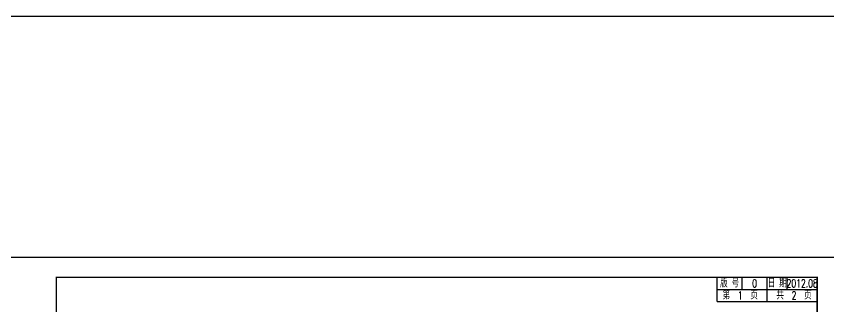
# Model space of a CAD drawing. Extents: x 4349 to 271026, y -15323 to -8945.
# Drawn here: x 4936.9 to 5342.7, y -9090.6 to -8945.4 of the extents above; entities that cross this region are included whole.
import ezdxf
from ezdxf.enums import TextEntityAlignment as Align

# ---------------------------------------------------------------- set-up
doc = ezdxf.new("R2010")
doc.units = 0
doc.header["$LTSCALE"] = 2
doc.layers.get('0').update_dxf_attribs({"linetype": 'CONTINUOUS'})
doc.layers.add('图框', color=7, linetype='CONTINUOUS')
doc.styles.get("Standard").update_dxf_attribs({"font": 'simplex1.shx', "width": 0.7, "bigfont": 'hztxt.shx'})

# ---------------------------------------------------------------- blocks, each defined once
blk = doc.blocks.new('series')
at = {"width": 0.75}
for tag, height, p in [('页码', 4, (-35, -19)), ('图名', 5, (-220, -282)), ('图号', 5, (-20, -282))]:
    blk.add_attdef(tag, text='', height=height, dxfattribs=at).set_placement(p, align=Align.MIDDLE_CENTER)
blk = doc.blocks.new('12345')
at = {"layer": '图框'}
blk.add_lwpolyline([(4926.93, -9362.88), (4926.93, -9065.88), (4506.93, -9065.88), (4506.93, -9362.88)], close=True, dxfattribs=at)

msp = doc.modelspace()

# ---------------------------------------------------------------- linework, layer by layer
at = {"layer": '图框'}
for p, q in [((5286.92857, -9087.88068), (5286.92857, -9075.88068)), ((5299.42857, -9081.88068), (5299.42857, -9075.88068)), ((5311.92857, -9081.88068), (5311.92857, -9075.88068)), ((5321.92857, -9081.88068), (5321.92857, -9075.88068)), ((5286.92857, -9081.88068), (5336.92857, -9081.88068)), ((5311.92857, -9087.88068), (5311.92857, -9081.88068)), ((5286.92857, -9087.88068), (5336.92857, -9087.88068))]:
    msp.add_line(p, q, dxfattribs=at)
at = {"layer": '图框', "linetype": 'Continuous'}
msp.add_lwpolyline([(4349.44171, -8945.38857), (7922.30761, -8945.38857), (7922.30761, -10336.07826), (4349.44171, -10336.07826)], close=True, dxfattribs=at)
at = {"layer": '图框', "const_width": 0.7}
msp.add_lwpolyline([(5336.92857, -9075.88068), (4956.92857, -9075.88068), (4956.92858, -9352.88068), (5336.92858, -9352.88068), (5336.92857, -9075.88068)], dxfattribs=at)

# ---------------------------------------------------------------- block references
at = {"layer": '图框', "linetype": 'Continuous'}
msp.add_blockref('12345', (420, 0), dxfattribs=at)
at = {"layer": '图框'}
ref = msp.add_blockref('series', (5346.92858, -9065.88068), dxfattribs=at)
ref.add_attrib('页码', '第  1  页    共  2  页', dxfattribs={"layer": '0', "height": 4, "width": 0.7}).set_placement((5311.92857, -9084.88068), align=Align.MIDDLE_CENTER)
ref.add_attrib('图名', '%%C325单悬臂式结构设计图', dxfattribs={"layer": '0', "height": 5, "width": 0.7}).set_placement((5126.92858, -9347.88068), align=Align.MIDDLE_CENTER)
ref.add_attrib('图号', 'S2-13-10', dxfattribs={"layer": '0', "height": 5, "width": 0.65}).set_placement((5326.92858, -9347.88068), align=Align.MIDDLE_CENTER)

# ---------------------------------------------------------------- texts
at = {"layer": '图框', "width": 0.7}
for s, p in [('版 号', (5293.17857, -9078.88068)), ('0', (5305.67857, -9078.88068)), ('日 期', (5316.92857, -9078.88068)), ('2012.08', (5329.42857, -9078.88068))]:
    msp.add_text(s, height=4, dxfattribs=at).set_placement(p, align=Align.MIDDLE_CENTER)

doc.saveas('drawing.dxf')
